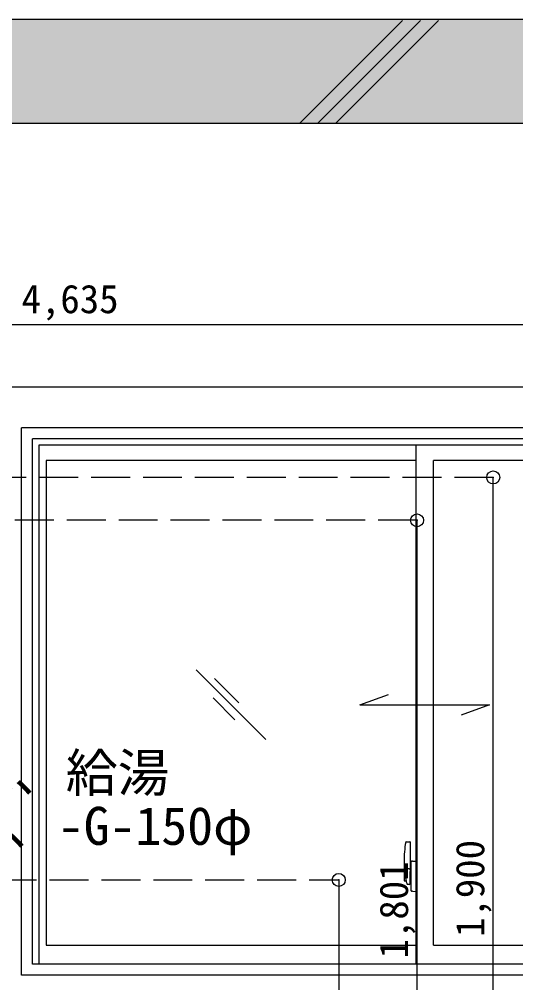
# Model space of a CAD drawing. Units: millimetres at full size, sheet at 1:30. Extents: x -17796 to 21385, y -23279 to 7734.
# Drawn here: x -2388 to -1240, y -21349 to -19122 of the extents above; entities that cross this region are included whole.
import ezdxf
from ezdxf.enums import TextEntityAlignment as Align

# ---------------------------------------------------------------- set-up
doc = ezdxf.new("R2010")
doc.units = ezdxf.units.MM
doc.header["$LTSCALE"] = 30
doc.header["$PDMODE"] = 32
doc.header["$PDSIZE"] = 30
doc.linetypes.add('DASHED3', pattern=[4, 3, -1])
doc.linetypes.add('USER8', pattern=[0.75, 0.5, -0.25])
for name, color, linetype, lineweight in [('4-1_', 253, 'Continuous', 18), ('5-5_割付線', 4, 'Continuous', 18), ('5-6_---', 2, 'USER8', 18), ('E-C_境界線', 5, 'Continuous', 18), ('E-D_記号', 7, 'Continuous', 9)]:
    doc.layers.add(name, color=color, linetype=linetype, lineweight=lineweight)
doc.styles.add('ＭＳ ゴシック', font='')
doc.styles.get('ＭＳ ゴシック').set_extended_font_data('MS Gothic')

msp = doc.modelspace()

# ---------------------------------------------------------------- linework, layer by layer
at = {"layer": '4-1_', "color": 1, "lineweight": 9}
for p, q in [((-1291.73, -22080.95), (-1291.73, -20180.95)), ((-1468, -22080.95), (-1468, -20280.15))]:
    msp.add_line(p, q, dxfattribs=at)
at = {"layer": '5-5_割付線', "color": 1, "lineweight": 9}
msp.add_line((-4587.68, -19827.13), (47.29, -19827.13), dxfattribs=at)
at = {"layer": '5-6_---', "color": 5, "linetype": 'Continuous', "lineweight": 9}
msp.add_line((-1648.94, -21111.59), (-1648.94, -22081.59), dxfattribs=at)
at = {"layer": 'E-C_境界線', "color": 1, "linetype": 'DASHED3', "lineweight": 9}
for p, q in [((-1291.73, -20180.95), (-2832.53, -20180.95)), ((-1468, -20280.15), (-2855.54, -20280.15))]:
    msp.add_line(p, q, dxfattribs=at)
at = {"layer": 'E-C_境界線', "linetype": 'DASHED3', "lineweight": 9}
msp.add_line((-2797.71, -21111.59), (-1648.94, -21111.59), dxfattribs=at)
at = {"layer": 'E-C_境界線', "color": 1}
for p in [(-1291.73, -20180.95), (-1468, -20280.15)]:
    msp.add_point(p, dxfattribs=at)
at = {"layer": 'E-C_境界線'}
msp.add_point((-1648.94, -21111.59), dxfattribs=at)
at = {"layer": 'E-C_境界線', "color": 254}
msp.add_solid([(-6098.11, -19121.82), (100.33, -19121.82), (-6098.11, -19361.82), (100.33, -19361.82)], dxfattribs=at)
at = {"layer": 'E-D_記号'}
for p, q in [((-6098.11, -19121.82), (100.33, -19121.82)), ((-6098.11, -19121.82), (100.33, -19121.82)), ((-6098.11, -19121.82), (100.33, -19121.82)), ((-1739.04, -19361.82), (-1501.91, -19124.69)), ((-1697.24, -19361.82), (-1460.1, -19124.69)), ((-1655.82, -19361.82), (-1418.69, -19124.69)), ((-6098.11, -19361.82), (100.33, -19361.82)), ((-5467.71, -19971.82), (-537.71, -19971.82)), ((-2382.71, -21331.51), (-2382.71, -20066.51)), ((-565.98, -20066.51), (-2382.71, -20066.51)), ((-2357.71, -21306.51), (-2357.71, -20091.51)), ((-590.98, -20091.51), (-2357.71, -20091.51)), ((-2342.71, -20106.51), (-2342.71, -21306.51)), ((-605.98, -20106.51), (-2342.71, -20106.51)), ((-1470.06, -21306.51), (-1470.06, -20106.51)), ((-1470.06, -20141.51), (-2325.71, -20141.51)), ((-2325.71, -20141.51), (-2325.71, -21262.51)), ((-1430.06, -21262.51), (-1430.06, -20141.51)), ((-637.98, -20141.51), (-1430.06, -20141.51)), ((-1978.47, -20625.93), (-1817.31, -20787.09)), ((-1936.11, -20646.19), (-1879.93, -20702.37)), ((-1939.79, -20690.39), (-1889.13, -20741.05)), ((-1600.06, -20706.51), (-1534.29, -20682.57)), ((-1493.25, -21023.33), (-1484.58, -21023.03)), ((-1484.06, -21023.53), (-1484.06, -21088.71)), ((-1498.06, -21068.41), (-1498.06, -21112.75)), ((-1481.56, -21136.61), (-1481.56, -21069.41)), ((-1478.56, -21068.31), (-1480.56, -21068.41)), ((-1478.56, -21068.31), (-1470.06, -21068.01)), ((-1470.06, -21068.01), (-1470.06, -21138.01)), ((-1486.31, -21085.67), (-1494.06, -21085.67)), ((-1494.06, -21106.86), (-1494.06, -21085.67)), ((-1484.06, -21087.92), (-1484.06, -21099.1)), ((-1484.06, -21119.51), (-1484.06, -21092.04)), ((-1483.57, -21091.54), (-1481.56, -21091.51)), ((-1497.1, -21113.75), (-1493.39, -21113.88)), ((-1494.06, -21106.91), (-1494.06, -21106.86)), ((-1494.04, -21107.86), (-1494.06, -21106.91)), ((-1494.05, -21107.65), (-1494.06, -21106.91)), ((-1484.06, -21097.86), (-1484.06, -21093.17)), ((-1484.06, -21113.97), (-1484.06, -21103.56)), ((-1481.56, -21114.51), (-1483.57, -21114.47)), ((-1486.31, -21121.77), (-1490.06, -21121.77)), ((-1478.56, -21137.71), (-1480.56, -21137.61)), ((-1478.56, -21137.71), (-1470.06, -21138.01)), ((-2325.71, -21262.51), (-1470.06, -21262.51)), ((-1430.06, -21262.51), (-637.98, -21262.51)), ((-590.98, -21306.51), (-2357.71, -21306.51)), ((-565.98, -21331.51), (-2382.71, -21331.51))]:
    msp.add_line(p, q, dxfattribs=at)
for points in [[(-1600.06, -20706.51), (-1300.06, -20706.51), (-1365.84, -20730.45)], [(-1490.06, -21121.77), (-1490.5, -21121.16), (-1490.71, -21120.83)]]:
    msp.add_lwpolyline(points, dxfattribs=at)
for centre, radius, start, end in [((-1233.07, -21069.23), 265, 170.20654, 179.82143), ((-1493.22, -21024.33), 1, 92, 170.20654), ((-1484.56, -21023.53), 0.5, 0, 92), ((-1480.56, -21069.41), 1, 90, 180), ((-1486.31, -21087.92), 2.25, 0, 90), ((-1483.56, -21092.04), 0.5, 91, 180), ((-1497.06, -21112.75), 1, 180, 268), ((-1467.91, -21108.07), 26.14, 179.5362, 192.85144), ((-1467.91, -21108.07), 26.14, 192.85144, 209.23122), ((-1483.56, -21113.97), 0.5, 180, 269.00002), ((-1486.31, -21119.52), 2.25, 270, 0), ((-1480.56, -21136.61), 1, 180, 270)]:
    msp.add_arc(centre, radius, start, end, dxfattribs=at)

# ---------------------------------------------------------------- texts
at = {"layer": 'E-C_境界線', "color": 1, "style": 'ＭＳ ゴシック'}
msp.add_text('4,635', height=65.98, dxfattribs=at).set_placement((-2382.7, -19821.13), align=Align.BOTTOM_LEFT)
at = {"layer": 'E-C_境界線', "style": 'ＭＳ ゴシック'}
for s, p in [('給水、給湯', (-2640.54, -20934.05)), ('-PT-、-G-150φ', (-2658.15, -21056.84))]:
    msp.add_text(s, height=87.98, dxfattribs=at).set_placement(p, align=Align.BOTTOM_LEFT)
at = {"layer": 'E-C_境界線', "color": 1, "style": 'ＭＳ ゴシック'}
for s, p in [('1,900', (-1292.66, -21243.45)), ('1,801', (-1468.93, -21293.05))]:
    msp.add_text(s, height=65.98, rotation=90, dxfattribs=at).set_placement(p, align=Align.BOTTOM_LEFT)

doc.saveas('drawing.dxf')
